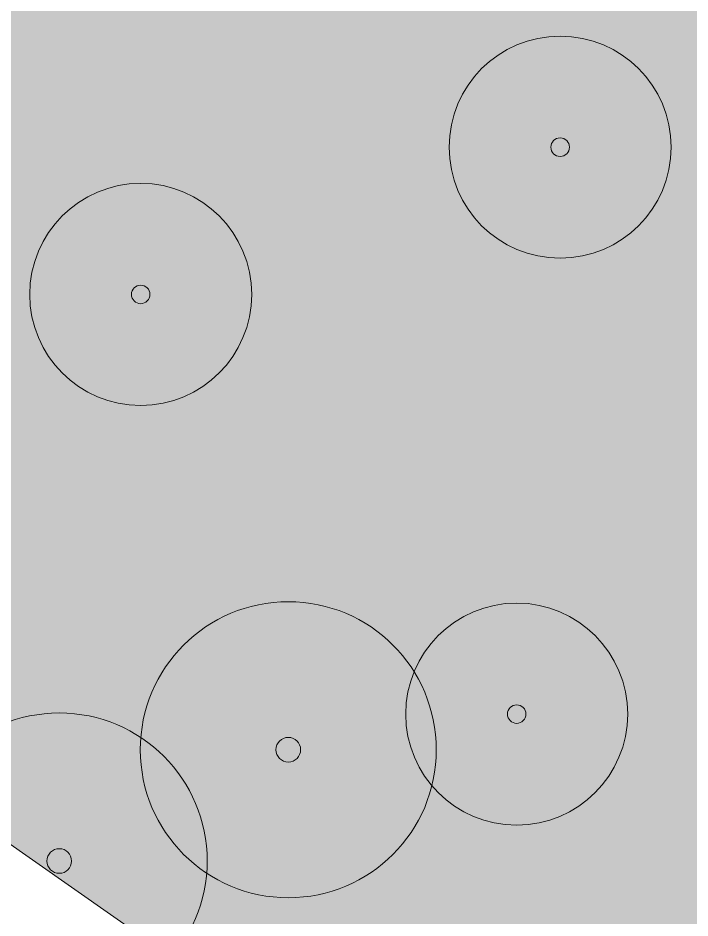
# Model space of a CAD drawing. Header units: metres. Extents: x -3 to 687, y -1 to 1371.
# Drawn here: x 411.94 to 430.1, y 187.24 to 211.56 of the extents above; entities that cross this region are included whole.
import ezdxf

# ---------------------------------------------------------------- set-up
doc = ezdxf.new("R2010")
doc.units = ezdxf.units.M
doc.header["$MEASUREMENT"] = 0
for name, color, linetype, lineweight, true_color in [('TPX_VEGETATION_GREEN_SPACES', 7, 'CONTINUOUS', 0, 0x58ba48), ('TPX_VEGETATION_GREEN_SPACES_HATCH', 7, 'CONTINUOUS', 0, 0x58ba48), ('TPX_VEGETATION_TREES_INDIVIDUAL', 7, 'CONTINUOUS', 0, 0x136734)]:
    doc.layers.add(name, color=color, linetype=linetype, lineweight=lineweight, true_color=true_color)

# ---------------------------------------------------------------- blocks, each defined once
blk = doc.blocks.new('TREETR003_CR040')
at = {"layer": 'TPX_VEGETATION_TREES_INDIVIDUAL'}
for radius in [4, 0.333]:
    blk.add_circle((0, 0, 0.036), radius, dxfattribs=at)
blk = doc.blocks.new('TREETR003_CR030')
at = {"layer": 'TPX_VEGETATION_TREES_INDIVIDUAL'}
for radius in [3, 0.25]:
    blk.add_circle((0, 0, 0.036), radius, dxfattribs=at)

msp = doc.modelspace()

# ---------------------------------------------------------------- hatches: boundary and pattern name
at = {"layer": 'TPX_VEGETATION_GREEN_SPACES_HATCH'}
msp.add_hatch(color=256, dxfattribs=at).paths.add_polyline_path([(361.531, 230.256), (360.412, 224.425), (361.06, 219.165), (363.615, 215.029), (373.241, 210.613), (387.294, 204.537), (406.359, 192.992), (427.517, 178.169), (444.716, 164.736), (451.923, 163.603), (518.235, 252.026), (516.044, 261.114), (498.919, 275.189), (492.496, 283.264), (487.623, 293.176), (481.743, 304.926), (479.212, 314.527), (478.228, 323.725), (477.763, 336.1), (478.78, 347.274), (480.992, 356.33), (485.373, 367.882), (489.734, 379.412), (489.378, 383.206), (432.931, 424.726), (428.926, 423.335), (425.814, 415.34), (361.531, 230.256)])

# ---------------------------------------------------------------- linework, layer by layer
at = {"layer": 'TPX_VEGETATION_GREEN_SPACES', "elevation": 0.003}
msp.add_lwpolyline([(425.814, 415.34), (361.531, 230.256), (360.412, 224.425), (361.06, 219.165), (363.615, 215.029), (373.241, 210.613), (387.294, 204.537), (406.359, 192.992), (427.517, 178.169), (444.716, 164.736), (451.923, 163.603), (518.235, 252.026)], dxfattribs=at)

# ---------------------------------------------------------------- block references
at = {"layer": 'TPX_VEGETATION_TREES_INDIVIDUAL'}
for name, p in [('TREETR003_CR030', (426.595, 208.066, 0.036)), ('TREETR003_CR030', (415.258, 204.087, 0.036)), ('TREETR003_CR040', (419.248, 191.785, 0.036)), ('TREETR003_CR030', (425.42, 192.747, 0.036)), ('TREETR003_CR040', (413.057, 188.778, 0.036))]:
    msp.add_blockref(name, p, dxfattribs=at)

doc.saveas('drawing.dxf')
